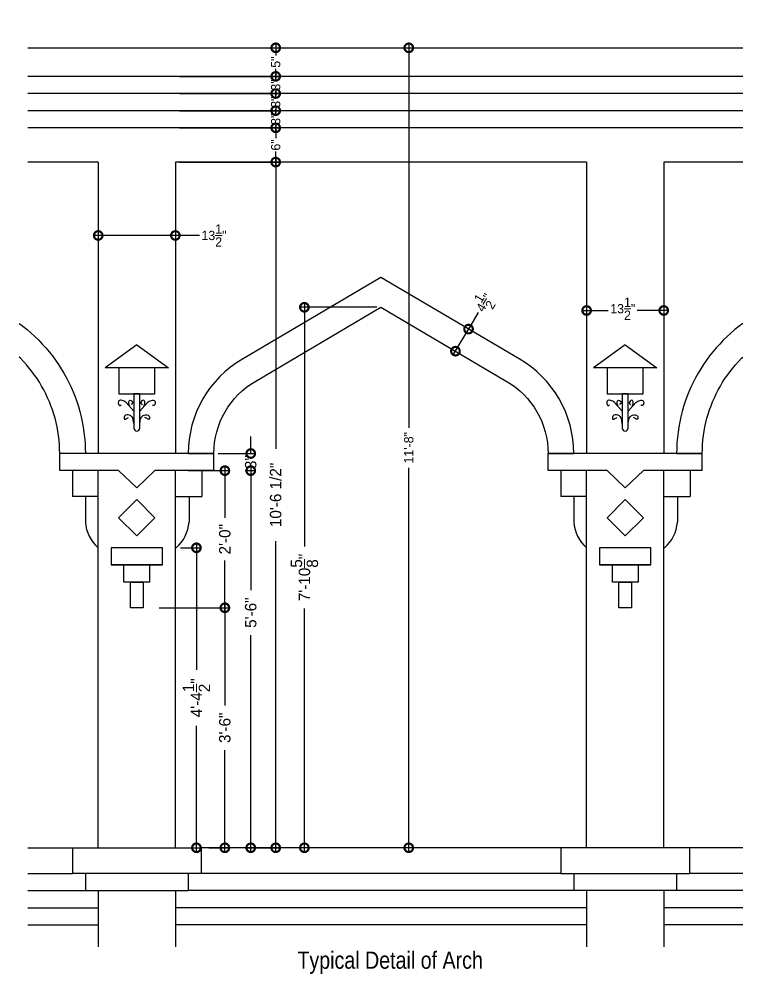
# Model space of a CAD drawing. Header units: millimetres. Extents: x -141861 to -141057, y 13116 to 13652.
# Drawn here: x -141563.7 to -141437, y 13123.6 to 13290.7 of the extents above; entities that cross this region are included whole.
import ezdxf
from ezdxf.xclip import XClip

# ---------------------------------------------------------------- set-up
doc = ezdxf.new("R2010")
doc.units = ezdxf.units.MM
doc.header["$XCLIPFRAME"] = 0
doc.layers.get('0').update_dxf_attribs({"color": 254})
doc.layers.add('Dim', color=7, linetype='Continuous', lineweight=9)
for name, color, linetype in [('ele', 43, 'Continuous'), ('ele1', 1, 'Continuous'), ('Pillar', 30, 'Continuous'), ('Text', 255, 'Continuous')]:
    doc.layers.add(name, color=color, linetype=linetype)
doc.styles.add('SWISS', font='swissc.ttf')
doc.dimstyles.new('¾ Scale', dxfattribs={"dimtxt": 1.625, "dimasz": 3, "dimexe": 0.75, "dimexo": 0.75, "dimgap": 0.09, "dimtad": 0, "dimdec": 3, "dimzin": 3, "dimdsep": 46, "dimlunit": 4, "dimtxsty": 'Standard', "dimblk": 'DOTSMALL', "dimcen": 0.09, "dimdle": 0.75, "dimadec": 0, "dimazin": 0, "dimtfac": 1, "dimtdec": 3, "dimtmove": 1, "dimatfit": 3, "dimfxl": 1, "dimtolj": 1, "dimtzin": 0, "dimarcsym": 0})

# ---------------------------------------------------------------- blocks, each defined once
blk = doc.blocks.new('Cangry')
at = {"color": 0, "linetype": 'ByBlock', "lineweight": -2, "ltscale": 3}
for p, q in [((13.5, 0), (-13.5, 0)), ((13.5, -3), (13.5, 0)), ((-13.5, -3), (-13.5, 0)), ((-3.18, -3), (-13.5, -3)), ((-11.25, -3), (-11.25, -7.5)), ((0, -6), (-3.18, -3)), ((3.18, -3), (0, -6)), ((13.5, -3), (3.18, -3)), ((11.39, -3), (11.39, -7.5)), ((-6.75, -7.5), (-11.25, -7.5)), ((-9, -7.5), (-9, -12)), ((6.89, -7.5), (11.39, -7.5)), ((9.14, -7.5), (9.14, -12))]:
    blk.add_line(p, q, dxfattribs=at)
blk.add_lwpolyline([(0, -8.07), (-3.18, -11.25), (0, -14.43), (3.18, -11.25)], close=True, dxfattribs=at)
for centre, start, end in [((-2.45, -11.54), 184.0381, 229.092), ((2.59, -11.54), 310.908, 355.9619)]:
    blk.add_arc(centre, 6.57, start, end, dxfattribs=at)
blk = doc.blocks.new('Lemp')
at = {"color": 0, "linetype": 'ByBlock', "lineweight": -2, "ltscale": 3}
for p, q in [((0, 15.11), (-5.52, 11.07)), ((0, 15.11), (5.52, 11.07)), ((5.52, 11.07), (-5.52, 11.07)), ((-3.16, 11.07), (-3.16, 6.49)), ((3.16, 6.49), (3.16, 11.07)), ((-3.16, 6.49), (3.16, 6.49)), ((0.53, 6.49), (-0.53, 6.49)), ((-0.53, 6.49), (-0.53, 0.53)), ((0.53, 0.53), (0.53, 6.49)), ((-1.85, 5), (-0.53, 3.51)), ((1.85, 5), (0.53, 3.51))]:
    blk.add_line(p, q, dxfattribs=at)
blk.add_arc((0, 0.53), 0.527, 180, 0, dxfattribs=at)
for points in [[(-1.85, 5), (-2.58, 5.37), (-3.12, 5.3), (-3.24, 4.96), (-3.02, 4.45), (-2.73, 4.59)], [(-1.24, 4.31), (-1.4, 4.93), (-1.17, 5.42), (-0.71, 4.88), (-0.97, 4.64)], [(1.24, 4.31), (1.4, 4.93), (1.17, 5.42), (0.71, 4.88), (0.97, 4.64)], [(1.85, 5), (2.58, 5.37), (3.12, 5.3), (3.24, 4.96), (3.02, 4.45), (2.73, 4.59)], [(-0.53, 1.34), (-0.84, 2.47), (-1.26, 2.79), (-2.15, 2.61), (-2.15, 2.08), (-1.67, 2.25), (-1.43, 2.39)], [(0.53, 1.34), (0.84, 2.47), (1.26, 2.79), (2.15, 2.61), (2.15, 2.08), (1.67, 2.25), (1.43, 2.39)]]:
    blk.add_spline(points, degree=3, dxfattribs=at)
blk = doc.blocks.new('Arch-9')
at = {"color": 0, "linetype": 'ByBlock', "lineweight": -2}
blk.add_lwpolyline([(99, 0, 0.267949), (84.94, 24.36), (47.25, 46.57), (9.53, 24.34, 0.267572), (-4.5, 0), (0, 0, -0.267949), (11.81, 20.46), (47.25, 41.34), (82.69, 20.46, -0.267949), (94.5, 0)], format="xyb", close=True, dxfattribs=at)
blk = doc.blocks.new('Gutka')
at = {"color": 0, "linetype": 'ByBlock', "lineweight": -2}
blk.add_line((4.5, 7.5), (-4.5, 7.5), dxfattribs=at)
for points in [[(4.5, 10.5), (-4.5, 10.5), (-4.5, 7.5), (4.5, 7.5)], [(-2.25, 7.5), (2.25, 7.5), (2.25, 4.5), (-2.25, 4.5)], [(-1.125, 4.5), (1.125, 4.5), (1.125, 0), (-1.125, 0)]]:
    blk.add_lwpolyline(points, close=True, dxfattribs=at)
blk = doc.blocks.new('_DotSmall')
at = {"layer": 'Text', "color": 0, "const_width": 0.5}
blk.add_lwpolyline([(-0.0625, 0, 1), (0.0625, 0, 1)], format="xyb", close=True, dxfattribs=at)
blk = doc.blocks.new('*D47')
at = {"layer": 'Defpoints', "color": 0, "transparency": 16777216}
for p in [(-141485.13, 13236.51), (-141485.05, 13236.46), (-141487.41, 13232.63)]:
    blk.add_point(p, dxfattribs=at)
at = {"layer": 'Dim', "color": 0, "lineweight": -2, "transparency": 16777216}
for p, q in [((-141483.34, 13239.37), (-141485.05, 13236.46)), ((-141487.72, 13231.94), (-141484.67, 13237.11)), ((-141484.48, 13236.13), (-141484.41, 13236.08)), ((-141486.76, 13232.25), (-141486.69, 13232.21))]:
    blk.add_line(p, q, dxfattribs=at)
at = {"layer": 'Dim', "color": 0, "lineweight": -2, "transparency": 16777216, "xscale": 3, "yscale": 3, "zscale": 3}
for p, rotation in [((-141485.05, 13236.46), 59.48845772544632), ((-141487.34, 13232.59), 239.4884577254463)]:
    blk.add_blockref('_DotSmall', p, dxfattribs=dict(at, rotation=rotation))
at = {"layer": 'Dim', "color": 0, "transparency": 16777216, "insert": (-141482.33, 13241.09), "char_height": 1.625, "attachment_point": 5, "rotation": 59.4885}
blk.add_mtext('\\A1;4{\\H1.000000x;\\S1/2;}"', dxfattribs=at)
blk = doc.blocks.new('*D48')
at = {"layer": 'Defpoints', "color": 0, "transparency": 16777216}
for p in [(-141549.88, 13255.11), (-141536.38, 13255.36), (-141549.88, 13252.84)]:
    blk.add_point(p, dxfattribs=at)
at = {"layer": 'Dim', "color": 0, "lineweight": -2, "transparency": 16777216}
for p, q in [((-141549.88, 13254.36), (-141549.88, 13252.09)), ((-141536.38, 13254.61), (-141536.38, 13252.09)), ((-141535.63, 13252.84), (-141550.63, 13252.84)), ((-141532.15, 13252.84), (-141536.38, 13252.84))]:
    blk.add_line(p, q, dxfattribs=at)
at = {"layer": 'Dim', "color": 0, "lineweight": -2, "transparency": 16777216, "xscale": 3, "yscale": 3, "zscale": 3, "rotation": 180}
blk.add_blockref('_DotSmall', (-141549.88, 13252.84), dxfattribs=at)
at = {"layer": 'Dim', "color": 0, "lineweight": -2, "transparency": 16777216, "xscale": 3, "yscale": 3, "zscale": 3}
blk.add_blockref('_DotSmall', (-141536.38, 13252.84), dxfattribs=at)
at = {"layer": 'Dim', "color": 0, "transparency": 16777216, "insert": (-141529.62, 13252.84), "char_height": 1.625, "attachment_point": 5}
blk.add_mtext('\\A1;13{\\H1.000000x;\\S1/2;}"', dxfattribs=at)
blk = doc.blocks.new('*D49')
at = {"layer": 'Defpoints', "color": 0, "transparency": 16777216}
for p in [(-141464.38, 13242.24), (-141450.88, 13241.98), (-141450.88, 13239.71)]:
    blk.add_point(p, dxfattribs=at)
at = {"layer": 'Dim', "color": 0, "lineweight": -2, "transparency": 16777216}
for p, q in [((-141464.38, 13241.49), (-141464.38, 13238.96)), ((-141450.88, 13241.23), (-141450.88, 13238.96)), ((-141465.13, 13239.71), (-141460.58, 13239.71)), ((-141450.13, 13239.71), (-141455.52, 13239.71))]:
    blk.add_line(p, q, dxfattribs=at)
at = {"layer": 'Dim', "color": 0, "lineweight": -2, "transparency": 16777216, "xscale": 3, "yscale": 3, "zscale": 3, "rotation": 180}
blk.add_blockref('_DotSmall', (-141464.38, 13239.71), dxfattribs=at)
at = {"layer": 'Dim', "color": 0, "lineweight": -2, "transparency": 16777216, "xscale": 3, "yscale": 3, "zscale": 3}
blk.add_blockref('_DotSmall', (-141450.88, 13239.71), dxfattribs=at)
at = {"layer": 'Dim', "color": 0, "transparency": 16777216, "insert": (-141458.05, 13240.02), "char_height": 1.625, "attachment_point": 5}
blk.add_mtext('\\A1;13{\\H1.000000x;\\S1/2;}"', dxfattribs=at)
blk = doc.blocks.new('*D50')
at = {"layer": 'Defpoints', "color": 0, "transparency": 16777216}
for p in [(-141524.9, 13211.68), (-141524.9, 13145.68), (-141523.18, 13145.68)]:
    blk.add_point(p, dxfattribs=at)
at = {"layer": 'Dim', "color": 0, "lineweight": -2, "transparency": 16777216}
for p, q in [((-141523.18, 13212.43), (-141523.18, 13190.76)), ((-141524.15, 13211.68), (-141522.43, 13211.68)), ((-141523.18, 13144.93), (-141523.18, 13182.91)), ((-141524.15, 13145.68), (-141522.43, 13145.68))]:
    blk.add_line(p, q, dxfattribs=at)
at = {"layer": 'Dim', "color": 0, "lineweight": -2, "transparency": 16777216, "xscale": 3, "yscale": 3, "zscale": 3}
for p, rotation in [((-141523.18, 13211.68), 90), ((-141523.18, 13145.68), 270)]:
    blk.add_blockref('_DotSmall', p, dxfattribs=dict(at, rotation=rotation))
at = {"layer": 'Dim', "color": 0, "transparency": 16777216, "insert": (-141523.18, 13186.83), "char_height": 2, "attachment_point": 5, "rotation": 90}
blk.add_mtext('\\A1;5\'-6"', dxfattribs=at)
blk = doc.blocks.new('*D51')
at = {"layer": 'Defpoints', "color": 0, "transparency": 16777216}
for p in [(-141534.86, 13211.68), (-141527.71, 13211.68), (-141531.57, 13187.69)]:
    blk.add_point(p, dxfattribs=at)
at = {"layer": 'Dim', "color": 0, "lineweight": -2, "transparency": 16777216}
for p, q in [((-141527.71, 13212.43), (-141527.71, 13203.44)), ((-141534.11, 13211.68), (-141526.96, 13211.68)), ((-141527.71, 13186.94), (-141527.71, 13195.93)), ((-141530.82, 13187.69), (-141526.96, 13187.69))]:
    blk.add_line(p, q, dxfattribs=at)
at = {"layer": 'Dim', "color": 0, "lineweight": -2, "transparency": 16777216, "xscale": 3, "yscale": 3, "zscale": 3}
for p, rotation in [((-141527.71, 13211.68), 90), ((-141527.71, 13187.69), 270)]:
    blk.add_blockref('_DotSmall', p, dxfattribs=dict(at, rotation=rotation))
at = {"layer": 'Dim', "color": 0, "transparency": 16777216, "insert": (-141527.71, 13199.68), "char_height": 2, "attachment_point": 5, "rotation": 90}
blk.add_mtext('\\A1;2\'-0"', dxfattribs=at)
blk = doc.blocks.new('*D52')
at = {"layer": 'Defpoints', "color": 0, "transparency": 16777216}
for p in [(-141539.95, 13187.68), (-141531.29, 13145.68), (-141527.71, 13145.68)]:
    blk.add_point(p, dxfattribs=at)
at = {"layer": 'Dim', "color": 0, "lineweight": -2, "transparency": 16777216}
for p, q in [((-141539.2, 13187.68), (-141526.96, 13187.68)), ((-141527.71, 13188.43), (-141527.71, 13170.6)), ((-141527.71, 13144.93), (-141527.71, 13162.75)), ((-141530.54, 13145.68), (-141526.96, 13145.68))]:
    blk.add_line(p, q, dxfattribs=at)
at = {"layer": 'Dim', "color": 0, "lineweight": -2, "transparency": 16777216, "xscale": 3, "yscale": 3, "zscale": 3}
for p, rotation in [((-141527.71, 13187.68), 90), ((-141527.71, 13145.68), 270)]:
    blk.add_blockref('_DotSmall', p, dxfattribs=dict(at, rotation=rotation))
at = {"layer": 'Dim', "color": 0, "transparency": 16777216, "insert": (-141527.71, 13166.68), "char_height": 2, "attachment_point": 5, "rotation": 90}
blk.add_mtext('\\A1;3\'-6"', dxfattribs=at)
blk = doc.blocks.new('*D53')
at = {"layer": 'Defpoints', "color": 0, "transparency": 16777216}
for p in [(-141529.63, 13214.68), (-141523.18, 13214.68), (-141524.9, 13211.68)]:
    blk.add_point(p, dxfattribs=at)
at = {"layer": 'Dim', "color": 0, "lineweight": -2, "transparency": 16777216}
for p, q in [((-141523.18, 13214.68), (-141523.18, 13217.68)), ((-141528.88, 13214.68), (-141522.43, 13214.68)), ((-141523.18, 13214.68), (-141523.18, 13214.6)), ((-141524.15, 13211.68), (-141522.43, 13211.68)), ((-141523.18, 13211.68), (-141523.18, 13211.76)), ((-141523.18, 13211.68), (-141523.18, 13208.68))]:
    blk.add_line(p, q, dxfattribs=at)
at = {"layer": 'Dim', "color": 0, "lineweight": -2, "transparency": 16777216, "xscale": 3, "yscale": 3, "zscale": 3}
for p, rotation in [((-141523.18, 13214.68), 270), ((-141523.18, 13211.68), 90)]:
    blk.add_blockref('_DotSmall', p, dxfattribs=dict(at, rotation=rotation))
at = {"layer": 'Dim', "color": 0, "transparency": 16777216, "insert": (-141523.18, 13213.18), "char_height": 2, "attachment_point": 5, "rotation": 90}
blk.add_mtext('\\A1;3"', dxfattribs=at)
blk = doc.blocks.new('*D54')
at = {"layer": 'Defpoints', "color": 0, "transparency": 16777216}
for p in [(-141536.24, 13198.18), (-141536.38, 13145.68), (-141532.69, 13145.68)]:
    blk.add_point(p, dxfattribs=at)
at = {"layer": 'Dim', "color": 0, "lineweight": -2, "transparency": 16777216}
for p, q in [((-141535.49, 13198.18), (-141531.94, 13198.18)), ((-141532.69, 13198.93), (-141532.69, 13176.85)), ((-141532.69, 13144.93), (-141532.69, 13167.01)), ((-141535.63, 13145.68), (-141531.94, 13145.68))]:
    blk.add_line(p, q, dxfattribs=at)
at = {"layer": 'Dim', "color": 0, "lineweight": -2, "transparency": 16777216, "xscale": 3, "yscale": 3, "zscale": 3}
for p, rotation in [((-141532.69, 13198.18), 90), ((-141532.69, 13145.68), 270)]:
    blk.add_blockref('_DotSmall', p, dxfattribs=dict(at, rotation=rotation))
at = {"layer": 'Dim', "color": 0, "transparency": 16777216, "insert": (-141532.69, 13171.93), "char_height": 2, "attachment_point": 5, "rotation": 90}
blk.add_mtext('\\A1;4\'-4{\\H1.000000x;\\S1/2;}"', dxfattribs=at)
blk = doc.blocks.new('*D55')
at = {"layer": 'Defpoints', "color": 0, "transparency": 16777216}
for p in [(-141536.38, 13265.68), (-141518.81, 13265.68), (-141524.15, 13145.68)]:
    blk.add_point(p, dxfattribs=at)
at = {"layer": 'Dim', "color": 0, "lineweight": -2, "transparency": 16777216}
for p, q in [((-141518.81, 13266.43), (-141518.81, 13215.52)), ((-141535.63, 13265.68), (-141518.06, 13265.68)), ((-141518.81, 13144.93), (-141518.81, 13199.34)), ((-141523.4, 13145.68), (-141518.06, 13145.68))]:
    blk.add_line(p, q, dxfattribs=at)
at = {"layer": 'Dim', "color": 0, "lineweight": -2, "transparency": 16777216, "xscale": 3, "yscale": 3, "zscale": 3}
for p, rotation in [((-141518.81, 13265.68), 90), ((-141518.81, 13145.68), 270)]:
    blk.add_blockref('_DotSmall', p, dxfattribs=dict(at, rotation=rotation))
at = {"layer": 'Dim', "color": 0, "transparency": 16777216, "insert": (-141518.81, 13207.43), "char_height": 2, "attachment_point": 5, "rotation": 90}
blk.add_mtext('\\A1;10\'-6 1/2"', dxfattribs=at)
blk = doc.blocks.new('*D56')
at = {"layer": 'Defpoints', "color": 0, "transparency": 16777216}
for p in [(-141500.38, 13240.27), (-141513.79, 13145.68), (-141500.38, 13145.68)]:
    blk.add_point(p, dxfattribs=at)
at = {"layer": 'Dim', "color": 0, "lineweight": -2, "transparency": 16777216}
for p, q in [((-141513.79, 13241.02), (-141513.79, 13198.4)), ((-141501.13, 13240.27), (-141514.54, 13240.27)), ((-141513.79, 13144.93), (-141513.79, 13187.55)), ((-141501.13, 13145.68), (-141514.54, 13145.68))]:
    blk.add_line(p, q, dxfattribs=at)
at = {"layer": 'Dim', "color": 0, "lineweight": -2, "transparency": 16777216, "xscale": 3, "yscale": 3, "zscale": 3}
for p, rotation in [((-141513.79, 13240.27), 90), ((-141513.79, 13145.68), 270)]:
    blk.add_blockref('_DotSmall', p, dxfattribs=dict(at, rotation=rotation))
at = {"layer": 'Dim', "color": 0, "transparency": 16777216, "insert": (-141513.79, 13192.98), "char_height": 2, "attachment_point": 5, "rotation": 90}
blk.add_mtext('\\A1;7\'-10{\\H1.000000x;\\S5/8;}"', dxfattribs=at)
blk = doc.blocks.new('Arch-6')
at = {"color": 0, "linetype": 'ByBlock', "lineweight": -2}
blk.add_lwpolyline([(63, 0, 0.267949), (53.44, 16.56), (29.25, 30.82), (5.03, 16.54, 0.267394), (-4.5, 0), (0, 0, -0.267949), (7.31, 12.67), (29.25, 25.59), (51.19, 12.67, -0.267949), (58.5, 0)], format="xyb", close=True, dxfattribs=at)
blk = doc.blocks.new('*D66')
at = {"layer": 'Defpoints', "color": 0, "transparency": 16777216}
for p in [(-141495.68, 13285.68), (-141495.52, 13285.68), (-141495.68, 13145.68)]:
    blk.add_point(p, dxfattribs=at)
at = {"layer": 'Dim', "color": 0, "lineweight": -2, "transparency": 16777216}
for p, q in [((-141495.52, 13286.43), (-141495.52, 13219.15)), ((-141494.93, 13285.68), (-141494.77, 13285.68)), ((-141495.52, 13144.93), (-141495.52, 13212.2)), ((-141494.93, 13145.68), (-141494.77, 13145.68))]:
    blk.add_line(p, q, dxfattribs=at)
at = {"layer": 'Dim', "color": 0, "lineweight": -2, "transparency": 16777216, "xscale": 3, "yscale": 3, "zscale": 3}
for p, rotation in [((-141495.52, 13285.68), 90), ((-141495.52, 13145.68), 270)]:
    blk.add_blockref('_DotSmall', p, dxfattribs=dict(at, rotation=rotation))
at = {"layer": 'Dim', "color": 0, "transparency": 16777216, "insert": (-141495.52, 13215.68), "char_height": 1.625, "attachment_point": 5, "rotation": 90}
blk.add_mtext('\\A1;11\'-8"', dxfattribs=at)
blk = doc.blocks.new('*D80')
at = {"layer": 'Defpoints', "color": 0, "transparency": 16777216}
for p in [(-141536.38, 13271.68), (-141518.81, 13271.68), (-141536.38, 13265.68)]:
    blk.add_point(p, dxfattribs=at)
at = {"layer": 'Dim', "color": 0, "lineweight": -2, "transparency": 16777216}
for p, q in [((-141535.63, 13271.68), (-141518.06, 13271.68)), ((-141518.81, 13272.43), (-141518.81, 13269.85)), ((-141518.81, 13264.93), (-141518.81, 13267.51)), ((-141535.63, 13265.68), (-141518.06, 13265.68))]:
    blk.add_line(p, q, dxfattribs=at)
at = {"layer": 'Dim', "color": 0, "lineweight": -2, "transparency": 16777216, "xscale": 3, "yscale": 3, "zscale": 3}
for p, rotation in [((-141518.81, 13271.68), 90), ((-141518.81, 13265.68), 270)]:
    blk.add_blockref('_DotSmall', p, dxfattribs=dict(at, rotation=rotation))
at = {"layer": 'Dim', "color": 0, "transparency": 16777216, "insert": (-141518.81, 13268.68), "char_height": 1.625, "attachment_point": 5, "rotation": 90}
blk.add_mtext('\\A1;6"', dxfattribs=at)
blk = doc.blocks.new('*D81')
at = {"layer": 'Defpoints', "color": 0, "transparency": 16777216}
for p in [(-141536.38, 13274.68), (-141518.81, 13274.68), (-141536.38, 13271.68)]:
    blk.add_point(p, dxfattribs=at)
at = {"layer": 'Dim', "color": 0, "lineweight": -2, "transparency": 16777216}
for p, q in [((-141535.63, 13274.68), (-141518.06, 13274.68)), ((-141518.81, 13275.43), (-141518.81, 13274.35)), ((-141535.63, 13271.68), (-141518.06, 13271.68)), ((-141518.81, 13270.93), (-141518.81, 13272.01))]:
    blk.add_line(p, q, dxfattribs=at)
at = {"layer": 'Dim', "color": 0, "lineweight": -2, "transparency": 16777216, "xscale": 3, "yscale": 3, "zscale": 3}
for p, rotation in [((-141518.81, 13274.68), 90), ((-141518.81, 13271.68), 270)]:
    blk.add_blockref('_DotSmall', p, dxfattribs=dict(at, rotation=rotation))
at = {"layer": 'Dim', "color": 0, "transparency": 16777216, "insert": (-141518.81, 13273.18), "char_height": 1.625, "attachment_point": 5, "rotation": 90}
blk.add_mtext('\\A1;3"', dxfattribs=at)
blk = doc.blocks.new('*D82')
at = {"layer": 'Defpoints', "color": 0, "transparency": 16777216}
for p in [(-141536.38, 13277.68), (-141518.81, 13277.68), (-141536.38, 13274.68)]:
    blk.add_point(p, dxfattribs=at)
at = {"layer": 'Dim', "color": 0, "lineweight": -2, "transparency": 16777216}
for p, q in [((-141535.63, 13277.68), (-141518.06, 13277.68)), ((-141518.81, 13278.43), (-141518.81, 13277.35)), ((-141535.63, 13274.68), (-141518.06, 13274.68)), ((-141518.81, 13273.93), (-141518.81, 13275.01))]:
    blk.add_line(p, q, dxfattribs=at)
at = {"layer": 'Dim', "color": 0, "lineweight": -2, "transparency": 16777216, "xscale": 3, "yscale": 3, "zscale": 3}
for p, rotation in [((-141518.81, 13277.68), 90), ((-141518.81, 13274.68), 270)]:
    blk.add_blockref('_DotSmall', p, dxfattribs=dict(at, rotation=rotation))
at = {"layer": 'Dim', "color": 0, "transparency": 16777216, "insert": (-141518.81, 13276.18), "char_height": 1.625, "attachment_point": 5, "rotation": 90}
blk.add_mtext('\\A1;3"', dxfattribs=at)
blk = doc.blocks.new('*D83')
at = {"layer": 'Defpoints', "color": 0, "transparency": 16777216}
for p in [(-141536.38, 13280.68), (-141518.81, 13280.68), (-141536.38, 13277.68)]:
    blk.add_point(p, dxfattribs=at)
at = {"layer": 'Dim', "color": 0, "lineweight": -2, "transparency": 16777216}
for p, q in [((-141518.81, 13281.43), (-141518.81, 13280.35)), ((-141535.63, 13280.68), (-141518.06, 13280.68)), ((-141535.63, 13277.68), (-141518.06, 13277.68)), ((-141518.81, 13276.93), (-141518.81, 13278.01))]:
    blk.add_line(p, q, dxfattribs=at)
at = {"layer": 'Dim', "color": 0, "lineweight": -2, "transparency": 16777216, "xscale": 3, "yscale": 3, "zscale": 3}
for p, rotation in [((-141518.81, 13280.68), 90), ((-141518.81, 13277.68), 270)]:
    blk.add_blockref('_DotSmall', p, dxfattribs=dict(at, rotation=rotation))
at = {"layer": 'Dim', "color": 0, "transparency": 16777216, "insert": (-141518.81, 13279.18), "char_height": 1.625, "attachment_point": 5, "rotation": 90}
blk.add_mtext('\\A1;3"', dxfattribs=at)
blk = doc.blocks.new('*D84')
at = {"layer": 'Defpoints', "color": 0, "transparency": 16777216}
for p in [(-141536.38, 13285.68), (-141518.81, 13285.68), (-141536.38, 13280.68)]:
    blk.add_point(p, dxfattribs=at)
at = {"layer": 'Dim', "color": 0, "lineweight": -2, "transparency": 16777216}
for p, q in [((-141518.81, 13286.43), (-141518.81, 13284.35)), ((-141535.63, 13285.68), (-141518.06, 13285.68)), ((-141518.81, 13279.93), (-141518.81, 13282.01)), ((-141535.63, 13280.68), (-141518.06, 13280.68))]:
    blk.add_line(p, q, dxfattribs=at)
at = {"layer": 'Dim', "color": 0, "lineweight": -2, "transparency": 16777216, "xscale": 3, "yscale": 3, "zscale": 3}
for p, rotation in [((-141518.81, 13285.68), 90), ((-141518.81, 13280.68), 270)]:
    blk.add_blockref('_DotSmall', p, dxfattribs=dict(at, rotation=rotation))
at = {"layer": 'Dim', "color": 0, "transparency": 16777216, "insert": (-141518.81, 13283.18), "char_height": 1.625, "attachment_point": 5, "rotation": 90}
blk.add_mtext('\\A1;5"', dxfattribs=at)

msp = doc.modelspace()

# ---------------------------------------------------------------- linework, layer by layer
at = {"layer": 'ele', "linetype": 'ByBlock', "lineweight": -2}
for p, q in [((-141562.2266, 13285.6785), (-141437.0195, 13285.6785)), ((-141437.0195, 13280.6785), (-141562.2266, 13280.6785)), ((-141437.0195, 13277.6785), (-141562.2266, 13277.6785)), ((-141437.0195, 13274.6785), (-141562.2266, 13274.6785)), ((-141437.0195, 13271.6785), (-141562.2266, 13271.6785)), ((-141562.2266, 13145.6785), (-141554.3775, 13145.6785)), ((-141468.8775, 13145.6785), (-141531.8775, 13145.6785)), ((-141437.0195, 13145.6785), (-141446.3775, 13145.6785)), ((-141562.2266, 13141.1785), (-141554.3775, 13141.1785)), ((-141468.8775, 13141.1785), (-141531.8775, 13141.1785)), ((-141437.0195, 13141.1785), (-141446.3775, 13141.1785)), ((-141562.2266, 13138.1785), (-141552.1275, 13138.1785)), ((-141466.6275, 13138.1785), (-141534.1275, 13138.1785)), ((-141437.0195, 13138.1785), (-141448.6275, 13138.1785)), ((-141562.2266, 13135.1785), (-141549.8775, 13135.1785)), ((-141464.3775, 13135.1785), (-141536.3775, 13135.1785)), ((-141437.0195, 13135.1785), (-141450.8775, 13135.1785)), ((-141562.2266, 13132.1785), (-141549.8775, 13132.1785)), ((-141464.3775, 13132.1785), (-141536.3775, 13132.1785)), ((-141437.0195, 13132.1785), (-141450.8775, 13132.1785))]:
    msp.add_line(p, q, dxfattribs=at)
at = {"layer": 'ele1'}
for p, q in [((-141554.3775, 13145.6785), (-141554.3775, 13141.1785)), ((-141554.3775, 13145.6785), (-141531.8775, 13145.6785)), ((-141531.8775, 13145.6785), (-141531.8775, 13141.1785)), ((-141468.8775, 13145.6785), (-141468.8775, 13141.1785)), ((-141446.3775, 13145.6785), (-141468.8775, 13145.6785)), ((-141446.3775, 13145.6785), (-141446.3775, 13141.1785)), ((-141531.8775, 13141.1785), (-141554.3775, 13141.1785)), ((-141552.1275, 13141.1785), (-141552.1275, 13138.1785)), ((-141534.1275, 13141.1785), (-141534.1275, 13138.1785)), ((-141468.8775, 13141.1785), (-141446.3775, 13141.1785)), ((-141466.6275, 13141.1785), (-141466.6275, 13138.1785)), ((-141448.6275, 13141.1785), (-141448.6275, 13138.1785)), ((-141552.1275, 13138.1785), (-141534.1275, 13138.1785)), ((-141448.6275, 13138.1785), (-141466.6275, 13138.1785))]:
    msp.add_line(p, q, dxfattribs=at)
at = {"layer": 'Pillar'}
for p, q in [((-141549.8775, 13265.6785), (-141562.2266, 13265.6785)), ((-141549.8775, 13265.6785), (-141549.8775, 13214.6785)), ((-141536.3775, 13265.6785), (-141536.3775, 13214.6785)), ((-141464.3775, 13265.6785), (-141536.3775, 13265.6785)), ((-141464.3775, 13265.6785), (-141464.3775, 13214.6785)), ((-141450.8775, 13265.6785), (-141450.8775, 13214.6785)), ((-141437.0195, 13265.6785), (-141450.8775, 13265.6785)), ((-141549.8775, 13145.6785), (-141549.8775, 13211.6785)), ((-141536.3775, 13145.6785), (-141536.3775, 13211.6785)), ((-141464.3775, 13145.6785), (-141464.3775, 13211.6785)), ((-141450.8775, 13145.6785), (-141450.8775, 13211.6785)), ((-141549.8775, 13138.1785), (-141549.8775, 13128.3513)), ((-141536.3775, 13138.1785), (-141536.3775, 13128.3513)), ((-141464.3775, 13138.1785), (-141464.3775, 13128.3513)), ((-141450.8775, 13138.1785), (-141450.8775, 13128.3513))]:
    msp.add_line(p, q, dxfattribs=at)

# ---------------------------------------------------------------- block references
at = {"layer": 'ele'}
ref = msp.add_blockref('Lemp', (-141543.1275, 13218.6081), dxfattribs=dict(at, row_count=2, column_count=2, row_spacing=140, column_spacing=85.5))
XClip(ref).set_block_clipping_path([(-19.0991225353, -91.2567702924), (106.1080039964, 74.7986793239)])
ref = msp.add_blockref('Cangry', (-141543.1275, 13214.6785), dxfattribs=dict(at, row_count=2, column_count=2, row_spacing=140, column_spacing=85.5))
XClip(ref).set_block_clipping_path([(-19.0991225353, -87.3271540651), (106.1080039964, 78.7282955511)])
at = {"layer": 'ele1'}
ref = msp.add_blockref('Arch-9', (-141556.6269, 13214.6785), dxfattribs=dict(at, xscale=-1, row_count=2, column_count=1, row_spacing=140, column_spacing=0))
XClip(ref).set_block_clipping_path([(-118.0985831644, -87.3271540651), (7.1085433672, 78.7282955511)])
ref = msp.add_blockref('Arch-9', (-141444.128, 13214.6785), dxfattribs=dict(at, row_count=2, column_count=1, row_spacing=140, column_spacing=0))
XClip(ref).set_block_clipping_path([(-118.0985831644, -87.3271540651), (7.1085433672, 78.7282955511)])
ref = msp.add_blockref('Gutka', (-141543.1275, 13187.6761), dxfattribs=dict(at, row_count=2, column_count=2, row_spacing=140, column_spacing=85.5))
XClip(ref).set_block_clipping_path([(-19.0991225353, -60.324789777), (106.1080039964, 105.7306598392)])
msp.add_blockref('Arch-6', (-141529.628, 13214.6785), dxfattribs=at)

# ---------------------------------------------------------------- texts
at = {"layer": 'Dim', "style": 'SWISS'}
msp.add_text('Typical Detail of Arch ', height=3, dxfattribs=at).set_placement((-141515.0098, 13124.5138))

# ---------------------------------------------------------------- dimensions: what is measured, and where the dimension line sits
at = {"layer": 'Dim'}
for base, p1, p2, picture, middle in [((-141518.8091, 13285.6785), (-141536.3775, 13280.6785), (-141536.3775, 13285.6785), '*D84', (-141518.8091, 13283.1785)), ((-141495.5184, 13285.6785), (-141495.6793, 13145.6785), (-141495.6793, 13285.6785), '*D66', (-141495.5184, 13215.6785)), ((-141518.8091, 13280.6785), (-141536.3775, 13277.6785), (-141536.3775, 13280.6785), '*D83', (-141518.8091, 13279.1785)), ((-141518.8091, 13277.6785), (-141536.3775, 13274.6785), (-141536.3775, 13277.6785), '*D82', (-141518.8091, 13276.1785)), ((-141518.8091, 13274.6785), (-141536.3775, 13271.6785), (-141536.3775, 13274.6785), '*D81', (-141518.8091, 13273.1785)), ((-141518.8091, 13271.6785), (-141536.3775, 13265.6785), (-141536.3775, 13271.6785), '*D80', (-141518.8091, 13268.6785))]:
    dim = msp.add_linear_dim(base=base, p1=p1, p2=p2, angle=90, dimstyle='¾ Scale', dxfattribs=at)
    dim.commit()
    dim.dimension.update_dxf_attribs({"geometry": picture, "text_midpoint": middle})
dim = msp.add_linear_dim(base=(-141518.8091, 13265.6785), p1=(-141524.1545, 13145.6785), p2=(-141536.3775, 13265.6785), angle=90, text='10\'-6 1/2"', dimstyle='¾ Scale', override={"dimtxt": 2}, dxfattribs=at)
dim.commit()
dim.dimension.update_dxf_attribs({"geometry": '*D55', "text_midpoint": (-141518.8091, 13207.4285), "dimtype": 160})
for base, p1, p2, angle, override, picture, middle in [((-141549.8775, 13252.8367), (-141536.3775, 13255.3627), (-141549.8775, 13255.1119), 180, {"dimlunit": 5, "dimpost": '"'}, '*D48', (-141529.6239, 13252.8367)), ((-141523.1844, 13145.6785), (-141524.9045, 13211.6785), (-141524.9045, 13145.6785), 90, {"dimtxt": 2}, '*D50', (-141523.1844, 13186.8329))]:
    dim = msp.add_linear_dim(base=base, p1=p1, p2=p2, angle=angle, dimstyle='¾ Scale', override=override, dxfattribs=at)
    dim.commit()
    dim.dimension.update_dxf_attribs({"geometry": picture, "text_midpoint": middle, "dimtype": 160})
dim = msp.add_linear_dim(base=(-141485.0514, 13236.4641), p1=(-141487.4104, 13232.631), p2=(-141485.1257, 13236.5078), angle=59.488458, dimstyle='¾ Scale', dxfattribs=at)
dim.commit()
dim.dimension.update_dxf_attribs({"geometry": '*D47', "text_midpoint": (-141482.0601, 13240.9277), "dimtype": 161})
for base, p1, p2, picture, middle in [((-141513.7923, 13145.6785), (-141500.3775, 13240.2727), (-141500.3775, 13145.6785), '*D56', (-141513.7923, 13192.9756)), ((-141523.1844, 13214.6785), (-141524.9045, 13211.6785), (-141529.628, 13214.6785), '*D53', (-141523.1844, 13213.1785)), ((-141527.7121, 13211.6785), (-141531.5658, 13187.6857), (-141534.8626, 13211.6785), '*D51', (-141527.7121, 13199.6821)), ((-141532.6858, 13145.6785), (-141536.237, 13198.1785), (-141536.3775, 13145.6785), '*D54', (-141532.6858, 13171.9285)), ((-141527.7121, 13145.6785), (-141539.9464, 13187.6761), (-141531.2945, 13145.6785), '*D52', (-141527.7121, 13166.6773))]:
    dim = msp.add_linear_dim(base=base, p1=p1, p2=p2, angle=90, dimstyle='¾ Scale', override={"dimtxt": 2}, dxfattribs=at)
    dim.commit()
    dim.dimension.update_dxf_attribs({"geometry": picture, "text_midpoint": middle})
dim = msp.add_linear_dim(base=(-141450.8775, 13239.7091), p1=(-141464.3775, 13242.235), p2=(-141450.8775, 13241.9843), dimstyle='¾ Scale', override={"dimlunit": 5, "dimpost": '"'}, dxfattribs=at)
dim.commit()
dim.dimension.update_dxf_attribs({"geometry": '*D49', "text_midpoint": (-141458.0496, 13240.0205), "dimtype": 160})

doc.saveas('drawing.dxf')
